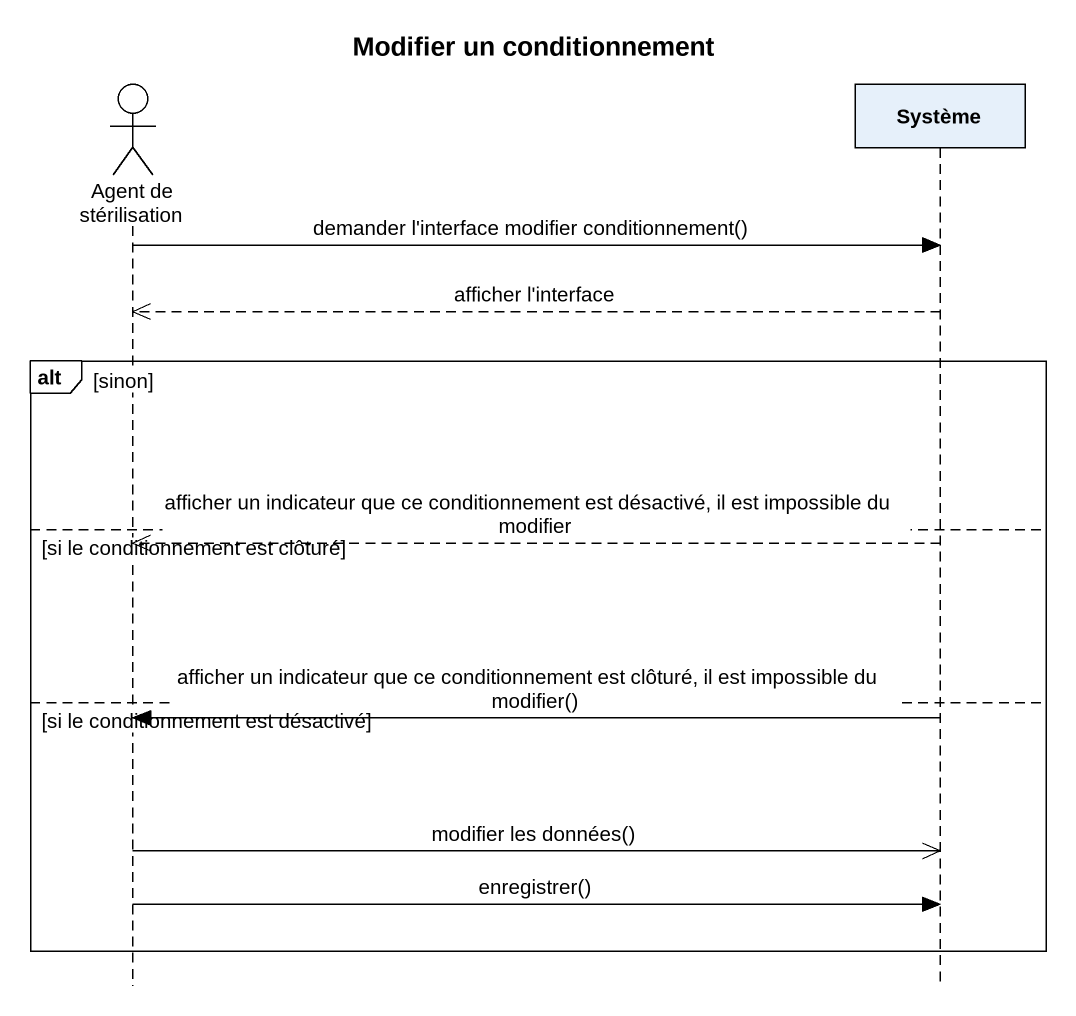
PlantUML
@startuml
title Modifier un conditionnement
hide footbox
actor "Agent de stérilisation" as Agent_de_stérilisation
participant Système

Agent_de_stérilisation -> Système : demander l'interface modifier conditionnement()
Système -->> Agent_de_stérilisation : afficher l'interface
alt sinon
else si le conditionnement est clôturé
  Système -->> Agent_de_stérilisation : afficher un indicateur que ce conditionnement est désactivé, il est impossible du modifier
else si le conditionnement est désactivé
  Système -> Agent_de_stérilisation : afficher un indicateur que ce conditionnement est clôturé, il est impossible du modifier()
  Agent_de_stérilisation ->> Système : modifier les données()
  Agent_de_stérilisation -> Système : enregistrer()
end
@enduml
